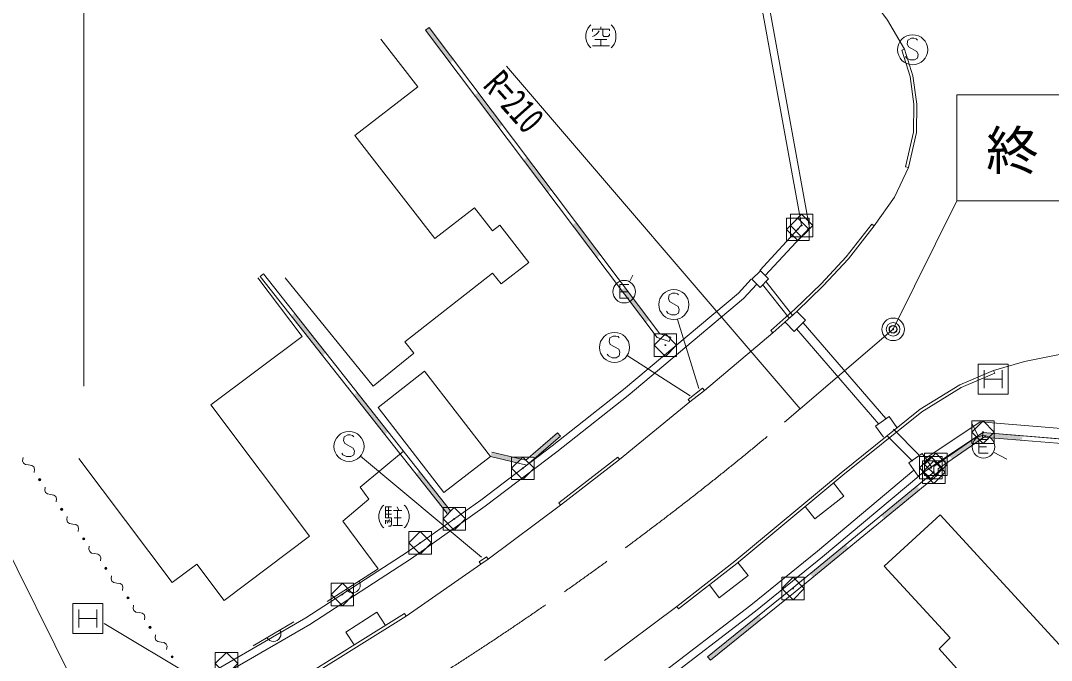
# Model space of a CAD drawing. Units: millimetres, scale not verified. Extents: x 40000 to 680000, y 20000 to 380000.
# Drawn here: x 120219 to 188721, y 276564 to 319121 of the extents above; entities that cross this region are included whole.
import ezdxf
from ezdxf.enums import TextEntityAlignment as Align

# ---------------------------------------------------------------- set-up
doc = ezdxf.new("R2010")
doc.units = ezdxf.units.MM
doc.header["$LTSCALE"] = 1000
doc.header["$PDMODE"] = 32
doc.header["$PDSIZE"] = 500
doc.linetypes.add('CHAIN', pattern=[18.5, 12, -1.5, 3.5, -1.5])
for name, color, linetype, lineweight in [('M-BGD', 7, 'Continuous', 13), ('M-BMK', 2, 'CHAIN', 13), ('M-BMK-ROW', 30, 'Continuous', 13), ('M-BMK-SRVR', 3, 'Continuous', 13), ('M-STR-HTXT', 7, 'Continuous', 13), ('M-STR-STRC', 7, 'Continuous', 13)]:
    doc.layers.add(name, color=color, linetype=linetype, lineweight=lineweight)
doc.layers.add('M-OTRS', color=6, linetype='Continuous')
doc.styles.add('ＭＳ ゴシック', font='')
doc.styles.get('ＭＳ ゴシック').set_extended_font_data('MS Gothic')

msp = doc.modelspace()

# ---------------------------------------------------------------- hatches: boundary and pattern name
at = {"layer": 'M-BGD'}
for points in [[(148987, 316496), (147361, 318657), (147121, 318476), (148747, 316316)], [(152240, 312176), (150614, 314336), (150374, 314156), (152001, 311995)], [(155493, 307855), (153867, 310015), (153627, 309835), (155254, 307675)], [(158747, 303535), (157120, 305695), (156880, 305514), (158507, 303354)], [(162000, 299214), (160373, 301374), (160133, 301194), (161760, 299034)], [(140508, 297028), (138436, 299656), (138201, 299471), (140272, 296842)], [(144651, 291771), (142579, 294399), (142344, 294214), (144415, 291585)], [(154442, 290048), (156099, 291476), (155904, 291703), (154247, 290276)], [(184167, 291721), (181948, 290192), (182118, 289945), (184337, 291474)], [(186798, 291504), (184167, 291721), (184142, 291422), (186774, 291205)], [(151454, 290123), (153351, 289672), (153421, 289964), (151524, 290415)], [(148793, 286514), (146722, 289142), (146486, 288957), (148558, 286328)], [(179779, 288154), (177414, 286211), (177605, 285980), (179969, 287923)], [(175050, 284269), (172685, 282326), (172876, 282094), (175240, 284037)], [(169271, 279554), (165870, 276812), (166058, 276579), (169459, 279321)]]:
    msp.add_hatch(color=256, dxfattribs=at).paths.add_polyline_path(points)

# ---------------------------------------------------------------- linework, layer by layer
for p, q in [((147361, 318657), (147121, 318476)), ((162696, 298290), (147361, 318657)), ((158786, 318712), (158786, 318552)), ((162513, 298034), (147121, 318476)), ((158386, 317872), (159186, 317872)), ((158786, 317872), (158786, 317432)), ((158226, 317432), (159346, 317432)), ((178778, 317163), (178969, 317223)), ((147752, 304616), (142437, 311468)), ((179029, 309395), (179225, 309352)), ((182438, 307131), (178202, 298586)), ((150389, 306662), (147752, 304616)), ((151575, 305132), (150389, 306662)), ((176792, 305583), (176949, 305459)), ((152060, 305508), (151575, 305132)), ((152060, 305508), (153984, 303029)), ((153984, 303029), (152145, 301603)), ((136365, 302285), (136129, 302099)), ((148558, 286328), (136129, 302099)), ((148793, 286514), (136365, 302285)), ((160682, 301754), (160914, 302197)), ((138921, 298113), (135993, 302018)), ((143638, 294801), (137801, 302004)), ((171307, 299307), (169526, 301569)), ((171543, 299493), (169761, 301754)), ((160035, 301089), (160545, 301089)), ((171049, 299030), (171630, 298439)), ((172236, 299007), (177718, 292662)), ((132859, 293569), (138921, 298113)), ((163331, 297767), (162513, 298034)), ((163424, 298053), (162696, 298290)), ((163424, 298053), (163331, 297767)), ((170205, 298360), (165660, 294507)), ((170073, 298510), (170205, 298360)), ((171782, 298615), (177264, 292270)), ((147066, 295803), (143984, 293388)), ((184960, 295663), (184883, 295847)), ((164575, 293918), (165537, 294665)), ((165537, 294665), (165660, 294507)), ((164575, 293918), (164697, 293760)), ((164697, 293760), (165660, 294507)), ((143984, 293388), (148355, 287729)), ((160027, 289931), (164697, 293760)), ((177557, 291421), (177042, 292147)), ((179911, 290229), (178221, 291950)), ((183875, 291443), (183428, 292338)), ((153784, 289877), (155904, 291703)), ((153864, 289550), (156099, 291476)), ((156099, 291476), (155904, 291703)), ((179483, 289809), (177793, 291530)), ((184167, 291721), (180898, 289469)), ((184337, 291474), (181201, 289313)), ((184167, 291721), (184142, 291422)), ((198379, 290250), (184142, 291422)), ((198520, 290539), (184167, 291721)), ((183909, 290772), (184419, 290772)), ((130298, 281748), (124086, 290003)), ((151454, 290123), (153864, 289550)), ((151524, 290415), (153784, 289877)), ((155981, 287040), (159904, 290089)), ((156104, 286882), (160027, 289931)), ((159904, 290089), (160027, 289931)), ((184870, 290418), (185752, 289946)), ((180905, 289080), (171504, 281355)), ((180898, 289469), (180905, 289080)), ((181201, 289313), (181207, 288940)), ((181207, 288940), (171693, 281122)), ((174234, 288365), (174921, 287497)), ((155981, 287040), (156104, 286882)), ((144475, 286536), (144875, 286536)), ((144675, 286776), (144675, 286056)), ((144995, 286536), (145555, 286536)), ((145235, 286776), (145355, 286536)), ((145275, 286536), (145275, 285536)), ((151289, 283301), (156104, 286882)), ((144475, 286296), (144875, 286296)), ((144475, 285896), (144475, 285656)), ((144555, 285896), (144595, 285696)), ((144635, 285896), (144715, 285736)), ((144715, 285936), (144795, 285776)), ((145035, 286056), (145515, 286056)), ((177612, 282839), (181320, 286239)), ((181320, 286239), (190868, 275827)), ((145595, 285536), (144955, 285536)), ((130298, 281748), (131926, 282974)), ((133743, 280559), (131926, 282974)), ((145836, 279513), (150813, 282958)), ((150696, 283120), (151172, 283463)), ((150696, 283120), (150813, 282958)), ((150813, 282958), (151289, 283301)), ((151172, 283463), (151289, 283301)), ((167892, 283070), (168561, 282204)), ((143989, 282657), (140582, 280482)), ((177612, 282839), (181987, 278068)), ((171504, 281355), (165870, 276812)), ((171693, 281122), (166058, 276579)), ((144462, 278890), (143900, 279769)), ((145730, 279682), (145836, 279513)), ((159026, 276548), (163822, 280147)), ((163945, 279989), (163822, 280147)), ((138376, 279121), (135668, 277535)), ((181254, 277339), (181987, 278068)), ((165870, 276812), (166058, 276579))]:
    msp.add_line(p, q, dxfattribs=at)
for points in [[(169336, 302508), (172116, 305503), (169128, 321972), (155040, 339231)], [(169703, 302167), (172652, 305346), (169597, 322189), (155427, 339547)], [(178969, 317223), (177840, 319143), (176758, 320614)], [(158106, 318832), (158026, 318752), (157906, 318592), (157826, 318392), (157786, 318192), (157786, 317952), (157826, 317752), (157906, 317552), (158026, 317392), (158106, 317312)], [(158226, 318392), (158226, 318552), (159346, 318552), (159346, 318432)], [(159466, 318832), (159546, 318752), (159666, 318592), (159746, 318392), (159786, 318192), (159786, 317952), (159746, 317752), (159666, 317552), (159546, 317392), (159466, 317312)], [(144157, 317893), (146623, 314710), (142437, 311468)], [(158666, 318432), (158586, 318312), (158466, 318192), (158346, 318112), (158226, 318072)], [(158906, 318512), (158906, 318152), (158986, 318072), (159266, 318072), (159346, 318152), (159346, 318232)], [(179029, 309395), (179548, 311701), (179581, 313560), (179326, 315408), (178778, 317163)], [(179225, 309352), (179747, 311677), (179781, 313572), (179522, 315452), (178969, 317223)], [(176949, 305459), (178286, 307369), (179225, 309352)], [(170073, 298510), (171666, 299917), (173412, 301610), (175078, 303405), (176792, 305583)], [(170205, 298360), (171802, 299770), (173555, 301470), (175230, 303275), (176949, 305459)], [(152145, 301603), (151588, 302320), (145755, 297750)], [(125388, 271772), (132263, 275381), (139169, 279386), (145916, 283754), (150795, 287221), (155553, 290828), (160277, 294582), (167918, 300990), (168774, 301930)], [(125610, 271324), (132505, 274943), (139431, 278959), (146197, 283340), (151090, 286818), (155859, 290433), (160593, 294194), (168265, 300629), (169144, 301593)], [(160635, 301569), (160035, 301569), (160035, 300669), (160635, 300669)], [(171630, 298439), (172388, 299184), (171807, 299775)], [(145755, 297750), (146346, 296995), (143638, 294801)], [(184883, 295847), (186925, 296456), (189372, 296936)], [(148355, 287729), (151454, 290123), (147066, 295803)], [(184883, 295847), (182633, 294902), (179992, 293267), (174740, 289049), (167689, 283161), (163822, 280147)], [(184960, 295663), (182725, 294723), (180108, 293103), (174867, 288894), (167814, 283005), (163945, 279989)], [(133743, 280559), (139421, 284830), (132859, 293569)], [(177042, 292147), (177940, 292785), (178456, 292059)], [(180371, 290022), (183980, 292439), (198836, 291215), (202854, 287130), (205634, 283712), (210958, 277502)], [(180760, 289440), (184167, 291721), (198520, 290539), (202332, 286663), (205097, 283263), (210427, 277046)], [(184509, 291252), (183909, 291252), (183909, 290352), (184509, 290352)], [(145670, 290478), (142783, 288095), (143368, 287297), (141640, 285814), (143989, 282657)], [(120379, 290053), (120353, 289842), (120406, 289690), (120537, 289597), (120746, 289562), (120956, 289527), (121087, 289434), (121139, 289282), (121113, 289071)], [(179587, 289212), (173188, 283832), (168750, 280235), (162391, 275354)], [(179908, 288829), (173506, 283447), (169060, 279843), (162696, 274957)], [(121847, 288090), (121821, 287879), (121874, 287727), (122005, 287633), (122214, 287599), (122424, 287564), (122555, 287471), (122607, 287319), (122581, 287108)], [(174921, 287497), (172999, 285976), (172351, 286794)], [(144355, 286896), (144275, 286816), (144155, 286656), (144075, 286456), (144035, 286256), (144035, 286016), (144075, 285816), (144155, 285616), (144275, 285456), (144355, 285376)], [(144875, 286776), (144475, 286776), (144475, 286056), (144875, 286056), (144875, 285576), (144795, 285496), (144675, 285496)], [(145715, 286896), (145795, 286816), (145915, 286656), (145995, 286456), (146035, 286256), (146035, 286016), (145995, 285816), (145915, 285616), (145795, 285456), (145715, 285376)], [(123315, 286126), (123289, 285915), (123342, 285763), (123473, 285670), (123683, 285635), (123892, 285601), (124023, 285507), (124076, 285355), (124050, 285144)], [(124784, 284163), (124758, 283952), (124810, 283800), (124941, 283706), (125151, 283672), (125360, 283637), (125491, 283544), (125544, 283392), (125518, 283181)], [(126252, 282199), (126226, 281988), (126278, 281836), (126409, 281743), (126619, 281708), (126828, 281674), (126959, 281580), (127012, 281428), (126986, 281217)], [(168561, 282204), (166651, 280729), (165990, 281584)], [(127720, 280236), (127694, 280025), (127746, 279873), (127877, 279779), (128087, 279745), (128297, 279710), (128428, 279617), (128480, 279465), (128454, 279254)], [(126863, 268801), (127001, 268866), (131902, 271437), (139312, 275671), (145730, 279682)], [(126952, 268622), (127090, 268687), (131998, 271261), (139415, 275499), (145836, 279513)], [(143900, 279769), (141835, 278449), (142384, 277590)], [(129188, 278272), (129162, 278061), (129215, 277909), (129346, 277816), (129555, 277781), (129765, 277747), (129896, 277653), (129948, 277501), (129922, 277291)], [(181254, 277339), (184541, 273673), (181647, 271042), (188071, 263978)]]:
    msp.add_lwpolyline(points, dxfattribs=at)
for points in [[(182438, 314188), (196935, 314188), (196935, 307131), (182438, 307131)], [(169361, 301376), (168820, 301911), (169386, 302482), (169926, 301947)], [(180760, 289440), (180141, 290328), (179254, 289710), (179874, 288822)]]:
    msp.add_lwpolyline(points, close=True, dxfattribs=at)
for centre, radius in [((160335, 301089), 750), ((184209, 290772), 750), ((121480, 288580), 73.6), ((121480, 288580), 49), ((121480, 288580), 24.5), ((121480, 288580), 2.5), ((122948, 286617), 73.5), ((122948, 286617), 49), ((122948, 286617), 24.5), ((122948, 286617), 2.5), ((124417, 284653), 73.6), ((124417, 284653), 49), ((124417, 284653), 24.5), ((124417, 284653), 2.5), ((125885, 282690), 73.5), ((125885, 282690), 49), ((125885, 282690), 24.5), ((125885, 282690), 2.5), ((127353, 280727), 73.6), ((127353, 280727), 49), ((127353, 280727), 24.5), ((127353, 280727), 2.5), ((128821, 278763), 73.5), ((128821, 278763), 49), ((128821, 278763), 24.5), ((128821, 278763), 2.5), ((130289, 276800), 73.6), ((130289, 276800), 49), ((130289, 276800), 24.5), ((130289, 276800), 2.5)]:
    msp.add_circle(centre, radius, dxfattribs=at)
for centre, start, end in [((142286, 281569), 212.55339, 32.55339), ((137022, 278328), 210.35267, 30.35267)]:
    msp.add_arc(centre, 500, start, end, dxfattribs=at)
at = {"layer": 'M-BMK'}
msp.add_line((172016, 293294), (178202, 298586), dxfattribs=at)
msp.add_arc((35496, 452863), 210000, 296.39953, 310.54884, dxfattribs=at)
at = {"layer": 'M-BMK-ROW'}
for points in [[(172124, 306242), (172874, 306242), (172874, 304742), (171374, 304742), (171374, 306242)], [(172124, 306242), (171374, 305492), (172124, 304742), (172874, 305492)], [(171873, 305984), (172623, 305984), (172623, 304484), (171123, 304484), (171123, 305984)], [(171873, 305984), (171123, 305234), (171873, 304484), (172623, 305234)], [(163068, 298284), (163818, 298284), (163818, 296784), (162318, 296784), (162318, 298284)], [(163068, 298284), (162318, 297534), (163068, 296784), (163818, 297534)], [(184178, 292496), (184928, 292496), (184928, 290996), (183428, 290996), (183428, 292496)], [(184178, 292496), (183428, 291746), (184178, 290996), (184928, 291746)], [(153596, 290093), (154346, 290093), (154346, 288593), (152846, 288593), (152846, 290093)], [(153596, 290093), (152846, 289343), (153596, 288593), (154346, 289343)], [(180717, 290130), (181467, 290130), (181467, 288630), (179967, 288630), (179967, 290130)], [(180717, 290130), (179967, 289380), (180717, 288630), (181467, 289380)], [(180905, 289830), (181655, 289830), (181655, 288330), (180155, 288330), (180155, 289830)], [(180905, 289830), (180155, 289080), (180905, 288330), (181655, 289080)], [(181046, 290353), (181796, 290353), (181796, 288853), (180296, 288853), (180296, 290353)], [(181046, 290353), (180296, 289603), (181046, 288853), (181796, 289603)], [(149040, 286733), (149790, 286733), (149790, 285233), (148290, 285233), (148290, 286733)], [(149040, 286733), (148290, 285983), (149040, 285233), (149790, 285983)], [(146772, 285134), (147522, 285134), (147522, 283634), (146022, 283634), (146022, 285134)], [(146772, 285134), (146022, 284384), (146772, 283634), (147522, 284384)], [(141601, 281695), (142351, 281695), (142351, 280195), (140851, 280195), (140851, 281695)], [(141601, 281695), (140851, 280945), (141601, 280195), (142351, 280945)], [(171550, 282096), (172300, 282096), (172300, 280596), (170800, 280596), (170800, 282096)], [(171550, 282096), (170800, 281346), (171550, 280596), (172300, 281346)], [(133904, 277099), (134654, 277099), (134654, 275599), (133154, 275599), (133154, 277099)], [(133904, 277099), (133154, 276349), (133904, 275599), (134654, 276349)]]:
    msp.add_lwpolyline(points, close=True, dxfattribs=at)
for centre in [(172124, 305492), (171873, 305234), (163068, 297534), (184178, 291746), (153596, 289343), (180717, 289380), (180905, 289080), (181046, 289603), (149040, 285983), (146772, 284384), (141601, 280945), (171550, 281346)]:
    msp.add_circle(centre, 30, dxfattribs=at)
at = {"layer": 'M-BMK-SRVR'}
msp.add_line((106645, 309531), (151108, 219959), dxfattribs=at)
for radius in [750, 450, 30]:
    msp.add_circle((178202, 298586), radius, dxfattribs=at)
at = {"layer": 'M-OTRS'}
msp.add_point((178202, 298586), dxfattribs=at)
at = {"layer": 'M-STR-HTXT'}
for p, q in [((124423, 294795), (124423, 345948)), ((152513, 316089), (172016, 293294))]:
    msp.add_line(p, q, dxfattribs=at)
at = {"layer": 'M-STR-STRC'}
for p, q in [((165288, 294641), (163868, 299248)), ((164711, 294156), (160536, 296845)), ((184250, 295868), (184250, 294668)), ((184250, 295268), (185450, 295268)), ((185450, 295868), (185450, 294668)), ((150849, 283436), (142812, 290140)), ((124089, 279945), (124089, 278745)), ((125289, 279945), (125289, 278745)), ((124089, 279345), (125289, 279345)), ((131899, 275330), (125766, 279026))]:
    msp.add_line(p, q, dxfattribs=at)
for points in [[(179820, 317823), (179740, 317903), (179580, 317943), (179420, 317943), (179180, 317823), (179140, 317583), (179220, 317383), (179780, 317063), (179860, 316863), (179820, 316623), (179620, 316503), (179340, 316503), (179100, 316623), (179020, 316743)], [(163951, 300871), (163871, 300951), (163711, 300991), (163551, 300991), (163311, 300871), (163271, 300631), (163351, 300431), (163911, 300111), (163991, 299911), (163951, 299671), (163751, 299551), (163471, 299551), (163231, 299671), (163151, 299791)], [(160006, 298019), (159926, 298099), (159766, 298139), (159606, 298139), (159366, 298019), (159326, 297779), (159406, 297579), (159966, 297259), (160046, 297059), (160006, 296819), (159806, 296699), (159526, 296699), (159286, 296819), (159206, 296939)], [(142363, 291437), (142283, 291517), (142123, 291557), (141963, 291557), (141723, 291437), (141683, 291197), (141763, 290997), (142323, 290677), (142403, 290477), (142363, 290237), (142163, 290117), (141883, 290117), (141643, 290237), (141563, 290357)]]:
    msp.add_lwpolyline(points, dxfattribs=at)
for points in [[(183850, 294268), (183850, 296268), (185850, 296268), (185850, 294268)], [(123689, 278345), (123689, 280345), (125689, 280345), (125689, 278345)]]:
    msp.add_lwpolyline(points, close=True, dxfattribs=at)
for centre in [(179500, 317183), (163631, 300231), (159686, 297379), (142043, 290797)]:
    msp.add_circle(centre, 1000, dxfattribs=at)

# ---------------------------------------------------------------- texts
at = {"layer": 'M-BGD', "insert": (184382, 308909), "char_height": 2566, "attachment_point": 7, "style": 'ＭＳ ゴシック'}
msp.add_mtext('\\T2.09;終点', dxfattribs=at)
at = {"layer": 'M-STR-HTXT', "style": 'ＭＳ ゴシック', "width": 0.7}
msp.add_text('R=210', height=1833, rotation=311.7, dxfattribs=at).set_placement((150467, 314388), align=Align.BOTTOM_LEFT)

doc.saveas('drawing.dxf')
